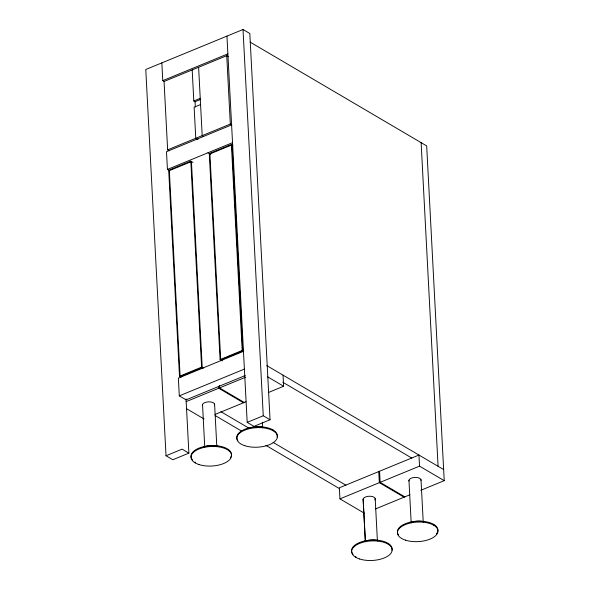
<?xml version="1.0" encoding="UTF-8"?>
<svg xmlns="http://www.w3.org/2000/svg" width="590" height="590" viewBox="0 0 590 590"><rect width="100%" height="100%" fill="white"/><g stroke="black" fill="none" stroke-linecap="round" stroke-linejoin="round"><path stroke-width="0.89" d="M226.944 36.108L247.188 422.374L253.98 426.371L270.05 419.755L249.813 33.497L243.014 29.5L145.774 69.495L166.019 455.753L172.811 459.75L188.881 453.142L186.042 398.877M161.844 62.887L162.774 80.646L227.873 53.867M228.249 56.588L226.737 55.696L164.049 81.479L167.634 149.853L169.146 150.738M192.178 69.908L193.808 100.986L200.239 98.346M200.674 99.4L195.047 101.716L195.327 107.041M200.563 104.563L194.132 107.203L195.762 138.281L198.026 139.616M167.634 149.853L230.321 124.07L231.833 124.955M231.597 124.903L166.498 151.682L167.427 169.441L168.939 170.326M167.427 169.441L232.526 142.669M242.188 350.467L220.085 359.59L209.288 153.584L231.391 144.462L242.188 350.497L243.7 351.389M243.464 351.338L178.364 378.109L179.294 395.868L186.093 399.865L245.27 375.52M179.294 395.868L244.393 369.097M186.042 401.694L245.521 377.231M214.937 414.497L245.956 401.746M268.553 392.446L283.628 386.251L283.045 375.152M166.019 455.753L182.089 449.145L188.881 453.142M247.188 422.374L263.258 415.766L270.05 419.755M419.52 466.144L418.937 455.045L339.368 487.768L339.951 498.867L419.52 466.144L444.226 480.666L426.681 145.907L250.086 42.089M375.542 508.919L409.902 494.781M420.788 490.305L444.226 480.666M162.774 80.646L164.286 81.531M193.808 100.986L195.32 101.878M231.361 144.506L232.903 145.383M203.705 136.526L202.193 135.641L198.609 67.267M208.012 152.744L210.8 154.44L209.288 153.584M190.777 161.195L193.011 162.479M266.828 365.623L443.643 469.566M282.772 382.224L411.85 458.106M267.41 376.722L283.628 386.251M220.085 359.561L222.378 360.91M203.107 368.049L201.603 367.157L179.5 376.28L168.703 170.274L190.806 161.151L201.603 367.194L203.115 368.079M244.238 402.446L219.532 387.925L219.399 385.366M404.843 496.869L380.137 482.34L379.554 471.24M243.441 402.778L218.735 388.25L218.647 386.546M404.047 497.193L379.333 482.672L378.75 471.572M179.5 376.25L181.042 377.158M220.837 411.65L248.552 427.949M273.096 442.375L345.947 485.209M215.188 415.559L241.317 430.921M265.861 445.354L339.508 488.645M186.3 408.538L204.059 418.974M339.951 498.867L364.657 513.396M421.127 142.64L438.082 466.299M433.724 524.377L433.768 525.24M421.002 479.648L423.237 522.187M408.951 480.275L411.178 522.814M375.188 498.491L377.416 541.03M363.13 499.118L365.365 541.657M363.175 499.885L365.358 541.517M355.763 556.444L355.807 557.299M273.118 429.963L273.163 430.818M243.014 29.5L263.258 415.766M262.336 422.197L262.631 427.772M226.737 55.696L230.321 124.07M214.59 404.076L216.818 446.615M202.532 404.703L204.76 447.242M195.157 462.029L195.202 462.885M408.988 481.042A6.092 2.935 -3 0 1 411.178 478.217L412.528 477.76A6.092 2.935 -3 0 1 421.046 480.415M398.464 534.916A20.296 9.779 -3 0 1 418.295 521.184A20.296 9.779 -3 0 1 436.386 533.972M410.242 522.497A12.987 6.254 -3 0 1 423.937 521.722M374.856 500.018A6.092 2.935 -3 0 0 373.374 496.891A6.092 2.935 -3 0 0 366.715 496.603L365.358 497.06A6.092 2.935 -3 0 0 363.624 500.6M353.115 554.342A20.296 9.779 -3 0 1 369.17 540.241A20.296 9.779 -3 0 1 391.937 550.293M364.428 541.34A12.987 6.254 -3 0 1 378.846 540.75M202.569 405.47A6.092 2.935 -3 0 1 204.76 402.638L206.109 402.188A6.092 2.935 -3 0 1 214.627 404.843M192.51 459.92A20.296 9.779 -3 0 1 210.556 445.664A20.296 9.779 -3 0 1 230.432 457.788M203.83 446.918A12.987 6.254 -3 0 1 205.305 446.453M206.072 446.254A12.987 6.254 -3 0 1 218.248 446.335M237.858 440.501A20.296 9.779 -3 0 1 255.042 426.917A20.296 9.779 -3 0 1 277.145 437.035M249.644 428.082A12.987 6.254 -3 0 1 264.062 427.492M191.425 161.549L169.323 170.635L180.12 376.641L202.222 367.555L191.425 161.549M232.01 144.86L209.907 153.946L220.704 359.952L242.807 350.866L232.01 144.86M405.367 540.115A20.296 9.779 -3 0 0 437.795 532.305A20.296 9.779 -3 0 0 409.925 523.124A20.296 9.779 -3 0 0 405.367 540.115M359.553 558.959A20.296 9.779 -3 0 0 391.981 551.149A20.296 9.779 -3 0 0 364.111 541.967A20.296 9.779 -3 0 0 359.553 558.959M198.948 464.537A20.296 9.779 -3 0 0 231.376 456.734A20.296 9.779 -3 0 0 203.506 447.545A20.296 9.779 -3 0 0 198.948 464.537M244.762 445.693A20.296 9.779 -3 0 0 277.197 437.891A20.296 9.779 -3 0 0 249.319 428.701A20.296 9.779 -3 0 0 244.762 445.693"/></g></svg>
